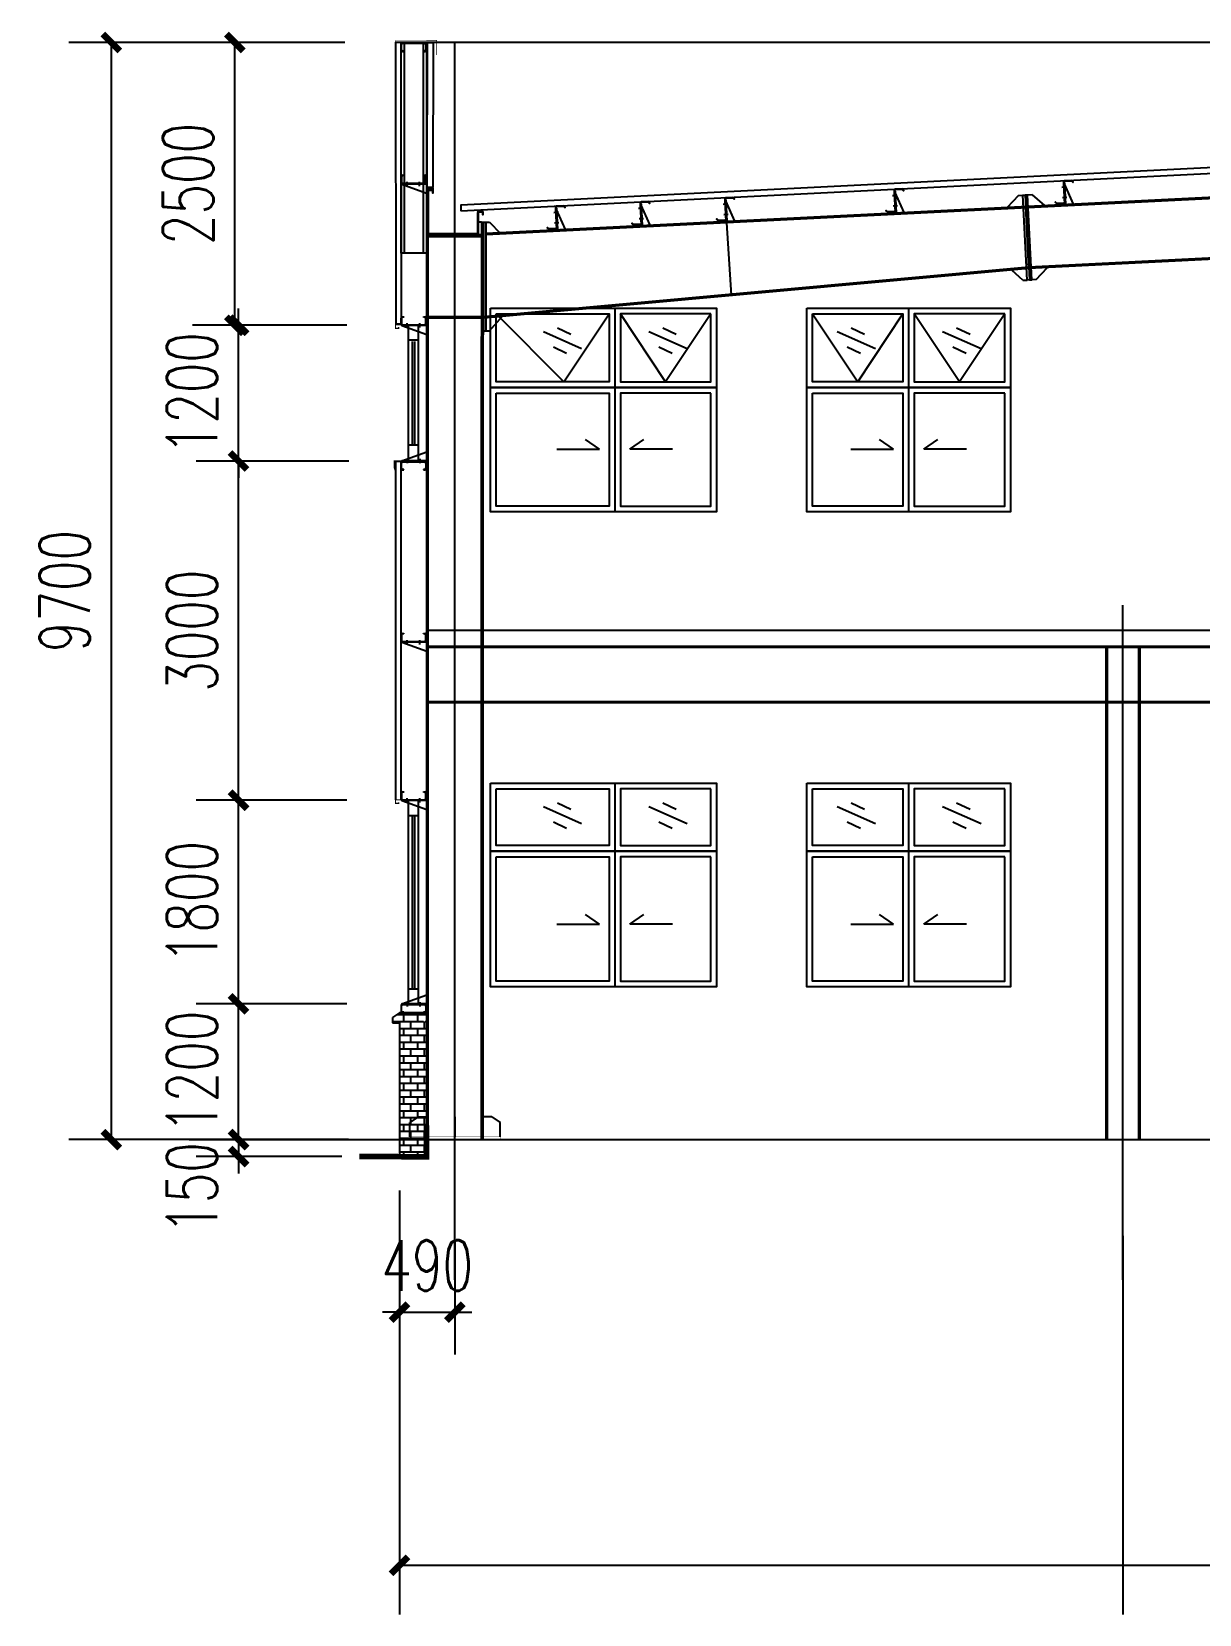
# Model space of a CAD drawing. Extents: x 180850 to 1399066, y 48356 to 327880.
# Drawn here: x 812861 to 823191, y 250217 to 264210 of the extents above; entities that cross this region are included whole.
import ezdxf

# ---------------------------------------------------------------- set-up
doc = ezdxf.new("R2010")
doc.units = 0
doc.header["$LTSCALE"] = 1000
for name, color, linetype in [('AXIS', 3, 'Continuous'), ('DOTE', 1, 'Continuous'), ('GL', 150, 'Continuous'), ('GZ', 50, 'Continuous'), ('LT', 181, 'Continuous'), ('PUB_DIM', 3, 'Continuous'), ('PZ', 202, 'Continuous'), ('WINDOW', 4, 'Continuous'), ('天沟', 2, 'Continuous')]:
    doc.layers.add(name, color=color, linetype=linetype)
doc.styles.add('_TCH_DIM_T3', font='SIMPLEX', dxfattribs={"width": 0.705882, "bigfont": 'GBCBIG'})
doc.dimstyles.new('_TCH_ARCH&&150', dxfattribs={"dimtxt": 446.25, "dimasz": 150, "dimexe": 375, "dimexo": 450, "dimgap": 189.375, "dimtad": 1, "dimdec": 0, "dimzin": 0, "dimdsep": 46, "dimtxsty": '_TCH_DIM_T3', "dimblk": 'ARCHTICK', "dimcen": 0.09, "dimclrd": 3, "dimclre": 3, "dimclrt": 7, "dimazin": 2, "dimtfac": 1, "dimtdec": 0, "dimtix": 1, "dimtmove": 2, "dimatfit": 3, "dimfxl": 1, "dimtolj": 1, "dimtzin": 0, "dimarcsym": 0})

# ---------------------------------------------------------------- blocks, each defined once
blk = doc.blocks.new('_ArchTick')
at = {"color": 0, "linetype": 'ByBlock', "const_width": 0.4}
blk.add_lwpolyline([(-0.5, -0.5), (0.5, 0.5)], dxfattribs=at)
blk = doc.blocks.new('*D1305')
at = {"layer": 'Defpoints', "color": 0, "transparency": 16777216}
for p in [(814691, 255615), (816099, 255615), (816094, 254414)]:
    blk.add_point(p, dxfattribs=at)
at = {"layer": 'PUB_DIM', "color": 3, "lineweight": -2, "transparency": 16777216}
for p, q in [((814691, 255615), (814691, 255765)), ((815649, 255615), (814316, 255615)), ((814691, 254414), (814691, 255615)), ((815644, 254414), (814316, 254414)), ((814691, 254414), (814691, 254264))]:
    blk.add_line(p, q, dxfattribs=at)
at = {"layer": 'PUB_DIM', "color": 3, "lineweight": -2, "transparency": 16777216, "xscale": 150, "yscale": 150, "zscale": 150}
for p, rotation in [((814691, 255615), 270), ((814691, 254414), 90)]:
    blk.add_blockref('_ArchTick', p, dxfattribs=dict(at, rotation=rotation))
at = {"layer": 'PUB_DIM', "color": 7, "transparency": 16777216, "insert": (814279, 255014), "char_height": 446.2, "attachment_point": 5, "rotation": 90, "style": '_TCH_DIM_T3'}
blk.add_mtext('\\A1;1200', dxfattribs=at)
blk = doc.blocks.new('*D1306')
at = {"layer": 'Defpoints', "color": 0, "transparency": 16777216}
for p in [(814691, 257415), (816099, 257415), (816099, 255615)]:
    blk.add_point(p, dxfattribs=at)
at = {"layer": 'PUB_DIM', "color": 3, "lineweight": -2, "transparency": 16777216}
for p, q in [((815649, 257415), (814316, 257415)), ((814691, 255615), (814691, 257415)), ((815649, 255615), (814316, 255615))]:
    blk.add_line(p, q, dxfattribs=at)
at = {"layer": 'PUB_DIM', "color": 3, "lineweight": -2, "transparency": 16777216, "xscale": 150, "yscale": 150, "zscale": 150}
for p, rotation in [((814691, 257415), 90), ((814691, 255615), 270)]:
    blk.add_blockref('_ArchTick', p, dxfattribs=dict(at, rotation=rotation))
at = {"layer": 'PUB_DIM', "color": 7, "transparency": 16777216, "insert": (814279, 256515), "char_height": 446.2, "attachment_point": 5, "rotation": 90, "style": '_TCH_DIM_T3'}
blk.add_mtext('\\A1;1800', dxfattribs=at)
blk = doc.blocks.new('*D1307')
at = {"layer": 'Defpoints', "color": 0, "transparency": 16777216}
for p in [(814691, 260414), (816116, 260414, -4), (816099, 257415)]:
    blk.add_point(p, dxfattribs=at)
at = {"layer": 'PUB_DIM', "color": 3, "lineweight": -2, "transparency": 16777216}
for p, q in [((815666, 260414), (814316, 260414)), ((814691, 257415), (814691, 260414)), ((815649, 257415), (814316, 257415))]:
    blk.add_line(p, q, dxfattribs=at)
at = {"layer": 'PUB_DIM', "color": 3, "lineweight": -2, "transparency": 16777216, "xscale": 150, "yscale": 150, "zscale": 150}
for p, rotation in [((814691, 260414), 90), ((814691, 257415), 270)]:
    blk.add_blockref('_ArchTick', p, dxfattribs=dict(at, rotation=rotation))
at = {"layer": 'PUB_DIM', "color": 7, "transparency": 16777216, "insert": (814279, 258914), "char_height": 446.2, "attachment_point": 5, "rotation": 90, "style": '_TCH_DIM_T3'}
blk.add_mtext('\\A1;3000', dxfattribs=at)
blk = doc.blocks.new('*D1308')
at = {"layer": 'Defpoints', "color": 0, "transparency": 16777216}
for p in [(814691, 261614), (816099, 261614), (816116, 260414, -4)]:
    blk.add_point(p, dxfattribs=at)
at = {"layer": 'PUB_DIM', "color": 3, "lineweight": -2, "transparency": 16777216}
for p, q in [((814691, 261614), (814691, 261764)), ((815649, 261614), (814316, 261614)), ((814691, 260414), (814691, 261614)), ((815666, 260414), (814316, 260414)), ((814691, 260414), (814691, 260264))]:
    blk.add_line(p, q, dxfattribs=at)
at = {"layer": 'PUB_DIM', "color": 3, "lineweight": -2, "transparency": 16777216, "xscale": 150, "yscale": 150, "zscale": 150}
for p, rotation in [((814691, 261614), 270), ((814691, 260414), 90)]:
    blk.add_blockref('_ArchTick', p, dxfattribs=dict(at, rotation=rotation))
at = {"layer": 'PUB_DIM', "color": 7, "transparency": 16777216, "insert": (814279, 261014), "char_height": 446.2, "attachment_point": 5, "rotation": 90, "style": '_TCH_DIM_T3'}
blk.add_mtext('\\A1;1200', dxfattribs=at)
blk = doc.blocks.new('*D1309')
at = {"layer": 'Defpoints', "color": 0, "transparency": 16777216}
for p in [(814658, 264114), (816066, 264114), (816099, 261614)]:
    blk.add_point(p, dxfattribs=at)
at = {"layer": 'PUB_DIM', "color": 3, "lineweight": -2, "transparency": 16777216}
for p, q in [((815616, 264114), (814283, 264114)), ((814658, 261614), (814658, 264114)), ((815649, 261614), (814283, 261614))]:
    blk.add_line(p, q, dxfattribs=at)
at = {"layer": 'PUB_DIM', "color": 3, "lineweight": -2, "transparency": 16777216, "xscale": 150, "yscale": 150, "zscale": 150}
for p, rotation in [((814658, 264114), 90), ((814658, 261614), 270)]:
    blk.add_blockref('_ArchTick', p, dxfattribs=dict(at, rotation=rotation))
at = {"layer": 'PUB_DIM', "color": 7, "transparency": 16777216, "insert": (814245, 262864), "char_height": 446.2, "attachment_point": 5, "rotation": 90, "style": '_TCH_DIM_T3'}
blk.add_mtext('\\A1;2500', dxfattribs=at)
blk = doc.blocks.new('*D1310')
at = {"layer": 'Defpoints', "color": 0, "transparency": 16777216}
for p in [(816094, 254414), (814691, 254264), (816055, 254264)]:
    blk.add_point(p, dxfattribs=at)
at = {"layer": 'PUB_DIM', "color": 3, "lineweight": -2, "transparency": 16777216}
for p, q in [((814691, 254414), (814691, 254564)), ((815644, 254414), (814316, 254414)), ((814691, 254414), (814691, 254264)), ((815605, 254264), (814316, 254264)), ((814691, 254264), (814691, 254114))]:
    blk.add_line(p, q, dxfattribs=at)
at = {"layer": 'PUB_DIM', "color": 3, "lineweight": -2, "transparency": 16777216, "xscale": 150, "yscale": 150, "zscale": 150}
for p, rotation in [((814691, 254414), 270), ((814691, 254264), 90)]:
    blk.add_blockref('_ArchTick', p, dxfattribs=dict(at, rotation=rotation))
at = {"layer": 'PUB_DIM', "color": 7, "transparency": 16777216, "insert": (814279, 253987), "char_height": 446.2, "attachment_point": 5, "rotation": 90, "style": '_TCH_DIM_T3'}
blk.add_mtext('\\A1;150', dxfattribs=at)
blk = doc.blocks.new('*D1311')
at = {"color": 3, "lineweight": -2, "transparency": 16777216}
for p, q in [((815630, 264114), (813191, 264114)), ((813566, 254414), (813566, 264114)), ((815665, 254414), (813191, 254414))]:
    blk.add_line(p, q, dxfattribs=at)
at = {"layer": 'Defpoints', "color": 0, "transparency": 16777216}
for p in [(813566, 264114), (816080, 264114), (816115, 254414)]:
    blk.add_point(p, dxfattribs=at)
at = {"color": 3, "lineweight": -2, "transparency": 16777216, "xscale": 150, "yscale": 150, "zscale": 150}
for p, rotation in [((813566, 264114), 90), ((813566, 254414), 270)]:
    blk.add_blockref('_ArchTick', p, dxfattribs=dict(at, rotation=rotation))
at = {"color": 7, "transparency": 16777216, "insert": (813153, 259264), "char_height": 446.2, "attachment_point": 5, "rotation": 90, "style": '_TCH_DIM_T3'}
blk.add_mtext('\\A1;9700', dxfattribs=at)
blk = doc.blocks.new('*D1314')
at = {"color": 3, "lineweight": -2, "transparency": 16777216}
for p, q in [((816115, 253964), (816115, 250275)), ((841715, 253964), (841715, 250275)), ((816115, 250650), (841715, 250650))]:
    blk.add_line(p, q, dxfattribs=at)
at = {"layer": 'Defpoints', "color": 0, "transparency": 16777216}
for p in [(816115, 254414, -1), (841715, 254414, -1), (841715, 250650)]:
    blk.add_point(p, dxfattribs=at)
at = {"color": 3, "lineweight": -2, "transparency": 16777216, "xscale": 150, "yscale": 150, "zscale": 150, "rotation": 180}
blk.add_blockref('_ArchTick', (816115, 250650), dxfattribs=at)
at = {"color": 3, "lineweight": -2, "transparency": 16777216, "xscale": 150, "yscale": 150, "zscale": 150}
blk.add_blockref('_ArchTick', (841715, 250650), dxfattribs=at)
at = {"color": 7, "transparency": 16777216, "insert": (828915, 251063), "char_height": 446.2, "attachment_point": 5, "style": '_TCH_DIM_T3'}
blk.add_mtext('\\A1;25600', dxfattribs=at)
blk = doc.blocks.new('A$C3A585300')
at = {"layer": 'LT', "color": 1, "linetype": 'Continuous'}
for p, q in [((98, 153, -5), (58, 151, -5)), ((98, 153, -5), (58, 151, -5)), ((103, 62, -5), (63, 60, -5)), ((103, 62, -5), (63, 60, -5))]:
    blk.add_line(p, q, dxfattribs=at)
at = {"layer": 'LT', "elevation": -5}
blk.add_lwpolyline([(76, 197, -0.414214), (85, 207), (141, 210), (155, 197), (157, 199), (142, 213), (82, 210, 0.414214), (72, 200), (81, 23, -0.414214), (72, 12), (16, 10), (2, 22), (0, 20), (15, 6), (75, 9, 0.414214), (84, 20), (76, 197)], format="xyb", dxfattribs=at)
at = {"layer": 'LT', "elevation": -1}
for points in [[(76, 192), (82, 192), (91, 0), (85, 0)], [(82, 182), (91, 0), (161, 4)]]:
    blk.add_lwpolyline(points, close=True, dxfattribs=at)
at = {"layer": 'LT', "color": 1, "linetype": 'Continuous'}
for points in [[(75, 140, -5), (74, 164, -5), (84, 140, -5), (83, 165, -5)], [(75, 140, -5), (74, 164, -5), (84, 140, -5), (83, 165, -5)], [(79, 73, -5), (80, 48, -5), (88, 73, -5), (89, 49, -5)], [(79, 73, -5), (80, 48, -5), (88, 73, -5), (89, 49, -5)]]:
    blk.add_solid(points, dxfattribs=at)
blk = doc.blocks.new('*D1313')
at = {"color": 3, "lineweight": -2, "transparency": 16777216}
for p, q in [((816115, 253514), (816115, 252513)), ((816605, 253514), (816605, 252513)), ((816115, 252888), (815965, 252888)), ((816115, 252888), (816605, 252888)), ((816605, 252888), (816755, 252888))]:
    blk.add_line(p, q, dxfattribs=at)
at = {"layer": 'Defpoints', "color": 0, "transparency": 16777216}
for p in [(816115, 253964), (816605, 253964, 1), (816605, 252888)]:
    blk.add_point(p, dxfattribs=at)
at = {"color": 3, "lineweight": -2, "transparency": 16777216, "xscale": 150, "yscale": 150, "zscale": 150}
blk.add_blockref('_ArchTick', (816115, 252888), dxfattribs=at)
at = {"color": 3, "lineweight": -2, "transparency": 16777216, "xscale": 150, "yscale": 150, "zscale": 150, "rotation": 180}
blk.add_blockref('_ArchTick', (816605, 252888), dxfattribs=at)
at = {"color": 7, "transparency": 16777216, "insert": (816360, 253301), "char_height": 446.2, "attachment_point": 5, "style": '_TCH_DIM_T3'}
blk.add_mtext('\\A1;490', dxfattribs=at)

msp = doc.modelspace()

# ---------------------------------------------------------------- hatches: boundary and pattern name
at = {"true_color": 0x939598}
h = msp.add_hatch(dxfattribs=at)
h.set_pattern_fill('AR-B816', color=252, scale=50)
h.set_pattern_definition([(0, (99088.66, -214377.08), (0, 60.6552), []), (90, (99088.66, -214377.08), (-60.6552, 60.6552), [60.6552, -60.6552])])
edge = h.paths.add_edge_path()
edge.add_line((816350.45, 255521.78), (816347.08, 255472.65))
edge.add_arc((816335.83, 255472.65), 11.25, 270, 360, ccw=False)
edge.add_line((816335.83, 255461.4), (816327.95, 255461.4))
edge.add_line((816327.95, 255461.4), (816327.95, 255458.03))
edge.add_line((816327.95, 255458.03), (816339.2, 255458.03))
edge.add_arc((816339.2, 255469.28), 11.25, 270, 359.999739)
edge.add_line((816350.45, 255469.28), (816350.45, 255521.78))
edge.add_arc((816335.74, 255520.34), 14.78, 5.569405, 76.44838)
edge.add_line((816339.2, 255534.71), (816355.45, 255534.71))
edge.add_line((816355.45, 255534.71), (816355, 254269.7))
edge.add_line((816355, 254269.7), (816115, 254269.7))
edge.add_line((816115, 254269.7), (816115.45, 255446.49))
edge.add_line((816115.45, 255446.49), (816052.88, 255446.49))
edge.add_line((816052.88, 255446.49), (816052.88, 255493.2))
edge.add_line((816052.88, 255493.2), (816115.45, 255534.71))
edge.add_line((816115.45, 255534.71), (816339.2, 255534.71))
edge.add_arc((816335.74, 255520.34), 14.78, 5.569405, 76.44838, ccw=False)

# ---------------------------------------------------------------- linework, layer by layer
for p, q in [((821683.13, 262115.15, -0.86), (821655.66, 262664.47, -0.86)), ((819007.17, 262520.03, -0.86), (819048.1, 261879.57, -0.86)), ((817387.46, 261560, -0.86), (817725.77, 261407.39, -0.86)), ((817512.09, 261592.04, -0.86), (817629.75, 261534.98, -0.86)), ((818319.53, 261558.45, -0.86), (818659.34, 261409.21, -0.86)), ((818443.83, 261591.73, -0.86), (818562.05, 261535.84, -0.86)), ((819987.46, 261560, -0.86), (820325.77, 261407.39, -0.86)), ((820112.09, 261592.04, -0.86), (820229.75, 261534.98, -0.86)), ((820919.53, 261558.45, -0.86), (821259.34, 261409.21, -0.86)), ((821043.83, 261591.73, -0.86), (821162.05, 261535.84, -0.86)), ((817475.89, 261424.14, -0.86), (817593.55, 261367.08, -0.86)), ((818409.3, 261423.48, -0.86), (818527.52, 261367.59, -0.86)), ((820075.89, 261424.14, -0.86), (820193.55, 261367.08, -0.86)), ((821009.3, 261423.48, -0.86), (821127.52, 261367.59, -0.86)), ((818019.1, 261064.2, -0.86), (818018.8, 259964.2, -0.86)), ((820619.1, 261064.2, -0.86), (820618.8, 259964.2, -0.86)), ((817884.93, 260519.52, -0.86), (817760.12, 260604, -0.86)), ((818153.01, 260519.46, -0.86), (818277.86, 260603.87, -0.86)), ((820484.93, 260519.52, -0.86), (820360.12, 260604, -0.86)), ((820753.01, 260519.46, -0.86), (820877.86, 260603.87, -0.86)), ((817508.24, 260519.62, -0.86), (817884.93, 260519.52, -0.86)), ((818529.7, 260519.36, -0.86), (818153.01, 260519.46, -0.86)), ((820108.24, 260519.62, -0.86), (820484.93, 260519.52, -0.86)), ((821129.7, 260519.36, -0.86), (820753.01, 260519.46, -0.86)), ((818018.97, 257565, -0.86), (818019.1, 256964.72, -0.86)), ((820618.97, 257565, -0.86), (820619.1, 256964.72, -0.86)), ((817387.46, 257360.52, -0.86), (817725.77, 257207.91, -0.86)), ((817512.09, 257392.57, -0.86), (817629.75, 257335.51, -0.86)), ((818319.53, 257358.98, -0.86), (818659.34, 257209.74, -0.86)), ((818443.83, 257392.26, -0.86), (818562.05, 257336.37, -0.86)), ((819987.46, 257360.52, -0.86), (820325.77, 257207.91, -0.86)), ((820112.09, 257392.57, -0.86), (820229.75, 257335.51, -0.86)), ((820919.53, 257358.98, -0.86), (821259.34, 257209.74, -0.86)), ((821043.83, 257392.26, -0.86), (821162.05, 257336.37, -0.86)), ((817475.89, 257224.67, -0.86), (817593.55, 257167.61, -0.86)), ((818409.3, 257224.01, -0.86), (818527.52, 257168.12, -0.86)), ((820075.89, 257224.67, -0.86), (820193.55, 257167.61, -0.86)), ((821009.3, 257224.01, -0.86), (821127.52, 257168.12, -0.86)), ((818019.1, 256964.72, -0.86), (818018.8, 255764.72, -0.86)), ((820619.1, 256964.72, -0.86), (820618.8, 255764.72, -0.86)), ((817884.93, 256320.05, -0.86), (817760.12, 256404.53, -0.86)), ((818153.01, 256319.98, -0.86), (818277.87, 256404.4, -0.86)), ((820484.93, 256320.05, -0.86), (820360.12, 256404.53, -0.86)), ((820753.01, 256319.98, -0.86), (820877.87, 256404.4, -0.86)), ((817508.24, 256320.14, -0.86), (817884.93, 256320.05, -0.86)), ((818529.7, 256319.89, -0.86), (818153.01, 256319.98, -0.86)), ((820108.24, 256320.14, -0.86), (820484.93, 256320.05, -0.86)), ((821129.7, 256319.89, -0.86), (820753.01, 256319.98, -0.86))]:
    msp.add_line(p, q)
at = {"color": 3}
for p, q in [((816968.64, 261714.5, -0.86), (817568.72, 261114.11, -0.86)), ((817568.72, 261114.11, -0.86), (817968.8, 261714.18, -0.86)), ((818018.97, 261764.47, -0.86), (818019.1, 261064.2, -0.86)), ((818469.47, 261114.25, -0.86), (818069.17, 261714.2, -0.86)), ((818869.32, 261714.76, -0.86), (818469.47, 261114.25, -0.86)), ((819768.64, 261714.5, -0.86), (820168.72, 261114.11, -0.86)), ((820168.72, 261114.11, -0.86), (820568.8, 261714.18, -0.86)), ((820618.97, 261764.47, -0.86), (820619.1, 261064.2, -0.86)), ((821069.47, 261114.25, -0.86), (820669.17, 261714.2, -0.86)), ((821469.32, 261714.76, -0.86), (821069.47, 261114.25, -0.86))]:
    msp.add_line(p, q, dxfattribs=at)
at = {"color": 0}
for p, q in [((816115.45, 255536.08, -0.86), (816052.88, 255494.57, -0.86)), ((816355.45, 255536.08, -0.86), (816115.45, 255536.08, -0.86)), ((816052.88, 255494.57, -0.86), (816052.88, 255447.86, -0.86)), ((816052.88, 255447.86, -0.86), (816115.45, 255447.86, -0.86)), ((816115.45, 255447.86, -0.86), (816115.45, 254257.86, -0.89))]:
    msp.add_line(p, q, dxfattribs=at)
at = {"color": 6, "const_width": 5, "elevation": -0.86}
for points in [[(816076.31, 264002.72), (816076.31, 264132.23), (816443.38, 264132.69), (816443.38, 264004.18)], [(816357.55, 262865.07), (816357.55, 262824.08), (816416.82, 262824.12), (816416.82, 262786.25)]]:
    msp.add_lwpolyline(points, dxfattribs=at)
at = {"color": 3, "elevation": -0.86}
for points in [[(816919, 261764.48), (818918.96, 261764.46), (818918.96, 261064.46), (816919, 261064.48)], [(816968.64, 261714.84), (817968.79, 261714.83), (817968.79, 261114.11), (816968.64, 261114.12)], [(818869.32, 261715.1), (818069.17, 261714.85), (818069.39, 261114.12), (818869.54, 261114.37)], [(819719, 261764.48), (821518.96, 261764.46), (821518.96, 261064.46), (819719, 261064.48)], [(819768.64, 261714.84), (820568.79, 261714.83), (820568.79, 261114.11), (819768.64, 261114.12)], [(821469.32, 261715.1), (820669.17, 261714.85), (820669.39, 261114.12), (821469.54, 261114.37)]]:
    msp.add_lwpolyline(points, close=True, dxfattribs=at)
at = {"color": 6, "linetype": 'ByBlock', "const_width": 10, "elevation": -0.86}
for points in [[(816130.45, 261679.24), (816130.45, 261618), (816080.32, 261618), (816080.32, 261587.16), (816107.22, 261587.16), (816107.22, 261597.57)], [(816355.45, 260414.46), (816068.91, 260414.46), (816068.91, 260351.06), (816080.45, 260320.21), (816080.45, 260287.3)], [(816130.45, 257479.24), (816130.45, 257418), (816080.32, 257418), (816080.32, 257387.16), (816107.22, 257387.16), (816107.22, 257397.57)]]:
    msp.add_lwpolyline(points, dxfattribs=at)
at = {"elevation": -0.86}
for points in [[(816919.03, 261064.48), (818919.02, 261064.46), (818918.99, 259963.99), (816919, 259964.01)], [(816969.05, 261014.37), (817969.12, 261014.21), (817968.85, 260014.21), (816968.78, 260014.37)], [(818869.13, 261014.02), (818069.06, 261014.18), (818068.79, 260014.18), (818868.85, 260014.02)], [(819719.03, 261064.48), (821519.02, 261064.46), (821518.99, 259963.99), (819719, 259964.01)], [(819769.05, 261014.37), (820569.12, 261014.21), (820568.85, 260014.21), (819768.78, 260014.37)], [(821469.13, 261014.02), (820669.06, 261014.18), (820668.79, 260014.18), (821468.85, 260014.02)], [(816919, 257565.01), (818918.96, 257564.98), (818918.96, 256964.98), (816919, 256965.01)], [(816968.64, 257515.37), (817968.79, 257515.36), (817968.79, 257014.63), (816968.64, 257014.64)], [(818869.33, 257515.62), (818069.17, 257515.37), (818069.39, 257014.65), (818869.55, 257014.9)], [(819719, 257565.01), (821518.96, 257564.98), (821518.96, 256964.98), (819719, 256965.01)], [(819768.64, 257515.37), (820568.79, 257515.36), (820568.79, 257014.63), (819768.64, 257014.64)], [(821469.33, 257515.62), (820669.17, 257515.37), (820669.39, 257014.65), (821469.55, 257014.9)], [(816919.03, 256965.01), (818919.02, 256964.98), (818918.99, 255764.52), (816919, 255764.54)], [(819719.03, 256965.01), (821519.02, 256964.98), (821518.99, 255764.52), (819719, 255764.54)], [(816969.05, 256914.9), (817969.12, 256914.74), (817968.85, 255814.74), (816968.78, 255814.9)], [(818869.13, 256914.55), (818069.06, 256914.71), (818068.79, 255814.71), (818868.85, 255814.55)], [(819769.05, 256914.9), (820569.12, 256914.74), (820568.85, 255814.74), (819768.78, 255814.9)], [(821469.13, 256914.55), (820669.06, 256914.71), (820668.79, 255814.71), (821468.85, 255814.55)]]:
    msp.add_lwpolyline(points, close=True, dxfattribs=at)
at = {"color": 0, "const_width": 50, "elevation": -0.83}
msp.add_lwpolyline([(816354.47, 254539.05), (816354.47, 254262.39), (815758.89, 254264.46)], dxfattribs=at)
at = {"layer": 'AXIS'}
for p, q in [((816115.45, 253564.46, -0.86), (816115.45, 250216.51, -0.86)), ((822515.45, 253564.46, -0.86), (822515.45, 250216.51, -0.86))]:
    msp.add_line(p, q, dxfattribs=at)
at = {"layer": 'AXIS', "linetype": 'ByBlock', "elevation": -0.86}
for points in [[(816129.91, 264114.13), (816079.91, 264114.13), (816081.34, 261626.76), (816131.34, 261626.76)], [(816361.66, 264114.13), (816411.66, 264114.13), (816410.24, 262832.44), (816360.24, 262832.44)], [(816658.6, 262624.94), (841715.45, 263877.87), (841715.45, 263928.13), (816656.1, 262674.88)]]:
    msp.add_lwpolyline(points, close=True, dxfattribs=at)
at = {"layer": 'AXIS', "linetype": 'ByBlock', "elevation": 3.16}
msp.add_lwpolyline([(816130.45, 257417.18), (816130.45, 260411.08), (816080.45, 260411.08), (816080.45, 257417.18)], dxfattribs=at)
at = {"layer": 'DOTE'}
for p, q in [((841715.45, 264114.13, -0.86), (816079.91, 264114.13, -0.86)), ((816605.45, 253173.94, 1.07), (816605.45, 264113.61, 1.07)), ((822515.46, 253174.46, -1.72), (822515.45, 259138.61, -0.86)), ((814254.91, 254414.46, -0.86), (868528.5, 254414.46, -0.86))]:
    msp.add_line(p, q, dxfattribs=at)
at = {"layer": 'GL'}
for p, q in [((841715.45, 263667.46, -0.86), (816881.45, 262425.76, -0.86)), ((841715.45, 263655.44, -0.86), (816881.45, 262413.74, -0.86)), ((834742.32, 262780.15, -1.5), (821682.53, 262127.11, 0.14)), ((834742.92, 262768.14, -1.5), (821683.13, 262115.15, 0.14)), ((821681.65, 262127.06, -0.86), (816861.45, 261688.58, 3.34)), ((821681.65, 262127.06, -0.86), (816861.45, 261688.58, 3.34)), ((821683.13, 262115.15, -0.86), (816861.45, 261676.5, 3.34)), ((821683.13, 262115.15, -0.86), (816861.45, 261676.5, 3.34)), ((841715.45, 258914.47, -0.86), (816369.45, 258914.46, 0.81)), ((841715.49, 258774.48, -1.05), (816369.45, 258774.45, 0.89)), ((841715.5, 258764.48, -1.05), (816369.45, 258764.45, 0.89)), ((841715.5, 258284.48, -1.05), (816369.46, 258284.45, 0.89)), ((841715.49, 258274.48, -1.05), (816369.46, 258274.45, 0.89))]:
    msp.add_line(p, q, dxfattribs=at)
at = {"layer": 'GZ'}
for p, q in [((816355.45, 254439.46, 3.16), (816355.45, 262400.46, -1.02)), ((816369.45, 254414.46, 3.17), (816369.45, 262400.46, -1.02)), ((816841.45, 261689.76, -0.55), (816369.45, 261689.76, -4.79)), ((816841.45, 261689.76, -0.55), (816369.45, 261689.76, -4.79)), ((816841.45, 261675.76, -0.55), (816369.45, 261675.76, -4.79)), ((816841.45, 261675.76, -0.55), (816369.45, 261675.76, -4.79)), ((816841.45, 254414.46, 3.17), (816841.54, 261515.76, -0.57)), ((816855.45, 254414.46, 3.17), (816855.54, 261515.76, -0.57)), ((816855.45, 254414.46, 3.17), (816855.54, 261515.76, -0.57)), ((822365.46, 254414.46, 2.29), (822365.45, 258774.46, 3.68)), ((822379.46, 254414.46, 2.29), (822379.45, 258774.46, 3.72)), ((822651.45, 258774.46, -0.86), (822651.46, 254414.46, -1.72)), ((822665.45, 258774.46, -0.86), (822665.46, 254414.46, -1.72))]:
    msp.add_line(p, q, dxfattribs=at)
at = {"layer": 'GZ', "elevation": -2.89}
msp.add_lwpolyline([(816355.45, 262400.46), (816841.45, 262400.46), (816841.45, 262414.46), (816355.45, 262414.46)], close=True, dxfattribs=at)
at = {"layer": 'LT'}
for p, q in [((816130.45, 264099.51, -0.86), (816130.45, 264047.01, -0.86)), ((816133.83, 264050.38, -0.86), (816133.83, 264096.13, -0.86)), ((816355.45, 264114.13, -0.86), (816135.45, 264114.13, -0.86)), ((816135.45, 264114.13, -0.86), (816135.45, 264110.76, -0.86)), ((816135.45, 264110.76, -0.86), (816355.45, 264110.76, -0.86)), ((816339.2, 264110.76, -0.86), (816141.7, 264110.76, -0.86)), ((816145.08, 264107.38, -0.86), (816335.83, 264107.38, -0.86)), ((816347.08, 264096.13, -0.86), (816347.08, 264050.38, -0.86)), ((816350.45, 264047.01, -0.86), (816350.45, 264099.51, -0.86)), ((816355.45, 264110.76, -0.86), (816355.45, 264114.13, -0.86)), ((816141.7, 264035.76, -0.86), (816152.95, 264035.76, -0.86)), ((816152.95, 264039.13, -0.86), (816145.08, 264039.13, -0.86)), ((816152.95, 264035.76, -0.86), (816152.95, 264039.13, -0.86)), ((816327.95, 264039.13, -0.86), (816327.95, 264035.76, -0.86)), ((816335.83, 264039.13, -0.86), (816327.95, 264039.13, -0.86)), ((816327.95, 264035.76, -0.86), (816339.2, 264035.76, -0.86)), ((816129.23, 262877.43, -0.86), (816129.23, 262929.93, -0.86)), ((816132.61, 262926.55, -0.86), (816132.61, 262880.8, -0.86)), ((816134.23, 262862.8, -0.86), (816134.23, 262866.18, -0.86)), ((816134.23, 262866.18, -0.86), (816354.23, 262866.18, -0.86)), ((816354.23, 262862.8, -0.86), (816134.23, 262862.8, -0.86)), ((816134.23, 262862.8, -0.86), (816354.23, 262783.18, -0.86)), ((816140.48, 262941.18, -0.86), (816151.73, 262941.18, -0.86)), ((816337.98, 262866.18, -0.86), (816140.48, 262866.18, -0.86)), ((816151.73, 262937.8, -0.86), (816143.86, 262937.8, -0.86)), ((816143.86, 262869.55, -0.86), (816334.61, 262869.55, -0.86)), ((816151.73, 262941.18, -0.86), (816151.73, 262937.8, -0.86)), ((816182.38, 262843.63, -0.86), (816182.38, 262881.97, -0.86)), ((816292.81, 262843.63, -0.86), (816292.81, 262881.97, -0.86)), ((816326.73, 262937.8, -0.86), (816326.73, 262941.18, -0.86)), ((816326.73, 262941.18, -0.86), (816337.98, 262941.18, -0.86)), ((816334.61, 262937.8, -0.86), (816326.73, 262937.8, -0.86)), ((816345.86, 262880.8, -0.86), (816345.86, 262926.55, -0.86)), ((816349.23, 262929.93, -0.86), (816349.23, 262877.43, -0.86)), ((816354.23, 262866.18, -0.86), (816354.23, 262862.8, -0.86)), ((816141.7, 261689.46, -0.86), (816152.95, 261689.46, -0.86)), ((816152.95, 261686.08, -0.86), (816145.08, 261686.08, -0.86)), ((816152.95, 261689.46, -0.86), (816152.95, 261686.08, -0.86)), ((816327.95, 261686.08, -0.86), (816327.95, 261689.46, -0.86)), ((816327.95, 261689.46, -0.86), (816339.2, 261689.46, -0.86)), ((816335.83, 261686.08, -0.86), (816327.95, 261686.08, -0.86)), ((816130.45, 261625.71, -0.86), (816130.45, 261678.21, -0.86)), ((816133.83, 261674.83, -0.86), (816133.83, 261629.08, -0.86)), ((816135.45, 261611.08, -0.86), (816135.45, 261614.46, -0.86)), ((816135.45, 261614.46, -0.86), (816355.45, 261614.46, -0.86)), ((816355.45, 261611.08, -0.86), (816135.45, 261611.08, -0.86)), ((816135.45, 261611.08, -0.86), (816355.45, 261531.46, -0.86)), ((816339.2, 261614.46, -0.86), (816141.7, 261614.46, -0.86)), ((816145.08, 261617.83, -0.86), (816335.83, 261617.83, -0.86)), ((816183.6, 261595.63, -0.86), (816183.6, 261633.97, -0.86)), ((816294.04, 261595.29, -0.86), (816294.04, 261633.63, -0.86)), ((816347.08, 261629.08, -0.86), (816347.08, 261674.83, -0.86)), ((816350.45, 261678.21, -0.86), (816350.45, 261625.71, -0.86)), ((816355.45, 261614.46, -0.86), (816355.45, 261611.08, -0.86)), ((816135.45, 260414.46, -0.86), (816355.45, 260494.08, -0.86)), ((816183.6, 260433.63, -0.86), (816183.6, 260395.29, -0.86)), ((816294.04, 260433.63, -0.86), (816294.04, 260395.29, -0.86)), ((816130.45, 260399.83, -0.86), (816130.45, 260347.33, -0.86)), ((816133.83, 260350.71, -0.86), (816133.83, 260396.46, -0.86)), ((816355.45, 260414.46, -0.86), (816135.45, 260414.46, -0.86)), ((816135.45, 260414.46, -0.86), (816135.45, 260411.08, -0.86)), ((816135.45, 260411.08, -0.86), (816355.45, 260411.08, -0.86)), ((816339.2, 260411.08, -0.86), (816141.7, 260411.08, -0.86)), ((816141.7, 260336.08, -0.86), (816152.95, 260336.08, -0.86)), ((816145.08, 260407.71, -0.86), (816335.83, 260407.71, -0.86)), ((816152.95, 260339.46, -0.86), (816145.08, 260339.46, -0.86)), ((816152.95, 260336.08, -0.86), (816152.95, 260339.46, -0.86)), ((816327.95, 260339.46, -0.86), (816327.95, 260336.08, -0.86)), ((816335.83, 260339.46, -0.86), (816327.95, 260339.46, -0.86)), ((816327.95, 260336.08, -0.86), (816339.2, 260336.08, -0.86)), ((816347.08, 260396.46, -0.86), (816347.08, 260350.71, -0.86)), ((816350.45, 260347.33, -0.86), (816350.45, 260399.83, -0.86)), ((816355.45, 260411.08, -0.86), (816355.45, 260414.46, -0.86)), ((816141.7, 258889.46, -0.86), (816152.95, 258889.46, -0.86)), ((816152.95, 258886.08, -0.86), (816145.08, 258886.08, -0.86)), ((816152.95, 258889.46, -0.86), (816152.95, 258886.08, -0.86)), ((816327.95, 258886.08, -0.86), (816327.95, 258889.46, -0.86)), ((816327.95, 258889.46, -0.86), (816339.2, 258889.46, -0.86)), ((816335.83, 258886.08, -0.86), (816327.95, 258886.08, -0.86)), ((816130.45, 258825.71, -0.86), (816130.45, 258878.21, -0.86)), ((816133.83, 258874.83, -0.86), (816133.83, 258829.08, -0.86)), ((816135.45, 258811.08, -0.86), (816135.45, 258814.46, -0.86)), ((816135.45, 258814.46, -0.86), (816355.45, 258814.46, -0.86)), ((816355.45, 258811.08, -0.86), (816135.45, 258811.08, -0.86)), ((816135.45, 258811.08, -0.86), (816355.45, 258731.46, -0.86)), ((816339.2, 258814.46, -0.86), (816141.7, 258814.46, -0.86)), ((816145.08, 258817.83, -0.86), (816335.83, 258817.83, -0.86)), ((816183.6, 258791.91, -0.86), (816183.6, 258830.25, -0.86)), ((816294.04, 258791.91, -0.86), (816294.04, 258830.25, -0.86)), ((816347.08, 258829.08, -0.86), (816347.08, 258874.83, -0.86)), ((816350.45, 258878.21, -0.86), (816350.45, 258825.71, -0.86)), ((816355.45, 258814.46, -0.86), (816355.45, 258811.08, -0.86)), ((816141.7, 257489.46, -0.86), (816152.95, 257489.46, -0.86)), ((816152.95, 257489.46, -0.86), (816152.95, 257486.08, -0.86)), ((816327.95, 257486.08, -0.86), (816327.95, 257489.46, -0.86)), ((816327.95, 257489.46, -0.86), (816339.2, 257489.46, -0.86)), ((816130.45, 257425.71, -0.86), (816130.45, 257478.21, -0.86)), ((816133.83, 257474.83, -0.86), (816133.83, 257429.08, -0.86)), ((816135.45, 257411.08, -0.86), (816135.45, 257414.46, -0.86)), ((816135.45, 257414.46, -0.86), (816355.45, 257414.46, -0.86)), ((816355.45, 257411.08, -0.86), (816135.45, 257411.08, -0.86)), ((816135.45, 257411.08, -0.86), (816355.45, 257331.46, -0.86)), ((816339.2, 257414.46, -0.86), (816141.7, 257414.46, -0.86)), ((816152.95, 257486.08, -0.86), (816145.08, 257486.08, -0.86)), ((816145.08, 257417.83, -0.86), (816335.83, 257417.83, -0.86)), ((816183.6, 257395.63, -0.86), (816183.6, 257433.97, -0.86)), ((816294.04, 257395.63, -0.86), (816294.04, 257433.97, -0.86)), ((816335.83, 257486.08, -0.86), (816327.95, 257486.08, -0.86)), ((816347.08, 257429.08, -0.86), (816347.08, 257474.83, -0.86)), ((816350.45, 257478.21, -0.86), (816350.45, 257425.71, -0.86)), ((816355.45, 257414.46, -0.86), (816355.45, 257411.08, -0.86)), ((816135.45, 255614.46, -0.86), (816355.45, 255694.08, -0.86)), ((816130.45, 255599.83, -0.86), (816130.45, 255547.33, -0.86)), ((816133.83, 255550.71, -0.86), (816133.83, 255596.46, -0.86)), ((816355.45, 255614.46, -0.86), (816135.45, 255614.46, -0.86)), ((816135.45, 255614.46, -0.86), (816135.45, 255611.08, -0.86)), ((816135.45, 255611.08, -0.86), (816355.45, 255611.08, -0.86)), ((816339.2, 255611.08, -0.86), (816141.7, 255611.08, -0.86)), ((816141.7, 255536.08, -0.86), (816152.95, 255536.08, -0.86)), ((816145.08, 255607.71, -0.86), (816335.83, 255607.71, -0.86)), ((816152.95, 255539.46, -0.86), (816145.08, 255539.46, -0.86)), ((816152.95, 255536.08, -0.86), (816152.95, 255539.46, -0.86)), ((816327.95, 255539.46, -0.86), (816327.95, 255536.08, -0.86)), ((816335.83, 255539.46, -0.86), (816327.95, 255539.46, -0.86)), ((816327.95, 255536.08, -0.86), (816339.2, 255536.08, -0.86)), ((816347.08, 255596.46, -0.86), (816347.08, 255550.71, -0.86)), ((816350.45, 255547.33, -0.86), (816350.45, 255599.83, -0.86)), ((816355.45, 255611.08, -0.86), (816355.45, 255614.46, -0.86))]:
    msp.add_line(p, q, dxfattribs=at)
at = {"layer": 'LT', "color": 1, "linetype": 'Continuous'}
for p, q in [((816183.6, 255629.91, -0.86), (816183.6, 255591.57, -0.86)), ((816294.04, 255629.91, -0.86), (816294.04, 255591.57, -0.86))]:
    msp.add_line(p, q, dxfattribs=at)
at = {"layer": 'LT', "elevation": -0.86}
for points in [[(816354.23, 262250.73), (816130.6, 262250.73), (816130.6, 264110.76), (816354.23, 264110.76)], [(816324.23, 262250.73), (816160.6, 262250.73), (816160.6, 264110.76), (816324.23, 264110.76)]]:
    msp.add_lwpolyline(points, close=True, dxfattribs=at)
at = {"layer": 'LT'}
for centre, start, end in [((816141.7, 264099.51, -0.86), 90.000036, 180.000036), ((816145.08, 264096.13, -0.86), 90.000036, 180.000036), ((816335.83, 264096.13, -0.86), 0.000036, 90.000036), ((816339.2, 264099.51, -0.86), 0.000036, 90.000036), ((816141.7, 264047.01, -0.86), 180.000036, 270.000036), ((816145.08, 264050.38, -0.86), 180.000036, 270.000036), ((816335.83, 264050.38, -0.86), 270.000036, 0.000036), ((816339.2, 264047.01, -0.86), 270.000036, 0.000036), ((816140.48, 262929.93, -0.86), 90, 180), ((816140.48, 262877.43, -0.86), 180, 270), ((816143.86, 262926.55, -0.86), 90, 180), ((816143.86, 262880.8, -0.86), 180, 270), ((816334.61, 262926.55, -0.86), 0, 90), ((816334.61, 262880.8, -0.86), 270, 0), ((816337.98, 262929.93, -0.86), 0, 90), ((816337.98, 262877.43, -0.86), 270, 0), ((816141.7, 261678.21, -0.86), 90, 180), ((816145.08, 261674.83, -0.86), 90, 180), ((816335.83, 261674.83, -0.86), 360, 90), ((816339.2, 261678.21, -0.86), 360, 90), ((816141.7, 261625.71, -0.86), 180, 270), ((816145.08, 261629.08, -0.86), 180, 270), ((816335.83, 261629.08, -0.86), 270, 360), ((816339.2, 261625.71, -0.86), 270, 360), ((816141.7, 260399.83, -0.86), 90, 180), ((816141.7, 260347.33, -0.86), 180, 270), ((816145.08, 260396.46, -0.86), 90, 180), ((816145.08, 260350.71, -0.86), 180, 270), ((816335.83, 260396.46, -0.86), 0, 90), ((816335.83, 260350.71, -0.86), 270, 0), ((816339.2, 260399.83, -0.86), 0, 90), ((816339.2, 260347.33, -0.86), 270, 0), ((816141.7, 258878.21, -0.86), 90, 180), ((816145.08, 258874.83, -0.86), 90, 180), ((816335.83, 258874.83, -0.86), 0, 90), ((816339.2, 258878.21, -0.86), 0, 90), ((816141.7, 258825.71, -0.86), 180, 270), ((816145.08, 258829.08, -0.86), 180, 270), ((816335.83, 258829.08, -0.86), 270, 0), ((816339.2, 258825.71, -0.86), 270, 0), ((816141.7, 257478.21, -0.86), 90, 180), ((816339.2, 257478.21, -0.86), 360, 90), ((816141.7, 257425.71, -0.86), 180, 270), ((816145.08, 257474.83, -0.86), 90, 180), ((816145.08, 257429.08, -0.86), 180, 270), ((816335.83, 257474.83, -0.86), 360, 90), ((816335.83, 257429.08, -0.86), 270, 360), ((816339.2, 257425.71, -0.86), 270, 360), ((816141.7, 255599.83, -0.86), 90, 180), ((816141.7, 255547.33, -0.86), 180, 270), ((816145.08, 255596.46, -0.86), 90, 180), ((816145.08, 255550.71, -0.86), 180, 270), ((816335.83, 255596.46, -0.86), 0, 90), ((816335.83, 255550.71, -0.86), 270, 0), ((816339.2, 255599.83, -0.86), 0, 90), ((816339.2, 255547.33, -0.86), 270, 0)]:
    msp.add_arc(centre, 11.25, start, end, dxfattribs=at)
for points in [[(816194.63, 262869.55, -0.86), (816170.13, 262869.55, -0.86), (816194.63, 262862.8, -0.86), (816170.13, 262862.8, -0.86)], [(816305.06, 262869.55, -0.86), (816280.57, 262869.55, -0.86), (816305.06, 262862.8, -0.86), (816280.57, 262862.8, -0.86)], [(816195.85, 261617.83, -0.86), (816171.36, 261617.83, -0.86), (816195.85, 261611.08, -0.86), (816171.36, 261611.08, -0.86)], [(816306.28, 261617.49, -0.86), (816281.79, 261617.49, -0.86), (816306.28, 261610.74, -0.86), (816281.79, 261610.74, -0.86)], [(816195.85, 260407.71, -0.86), (816171.36, 260407.71, -0.86), (816195.85, 260414.46, -0.86), (816171.36, 260414.46, -0.86)], [(816306.28, 260407.71, -0.86), (816281.79, 260407.71, -0.86), (816306.28, 260414.46, -0.86), (816281.79, 260414.46, -0.86)], [(816195.85, 258817.83, -0.86), (816171.36, 258817.83, -0.86), (816195.85, 258811.08, -0.86), (816171.36, 258811.08, -0.86)], [(816306.28, 258817.83, -0.86), (816281.79, 258817.83, -0.86), (816306.28, 258811.08, -0.86), (816281.79, 258811.08, -0.86)], [(816195.85, 257417.83, -0.86), (816171.36, 257417.83, -0.86), (816195.85, 257411.08, -0.86), (816171.36, 257411.08, -0.86)], [(816306.28, 257417.83, -0.86), (816281.79, 257417.83, -0.86), (816306.28, 257411.08, -0.86), (816281.79, 257411.08, -0.86)]]:
    msp.add_solid(points, dxfattribs=at)
at = {"layer": 'LT', "color": 1, "linetype": 'Continuous'}
for points in [[(816195.85, 255607.71, -0.86), (816171.36, 255607.71, -0.86), (816195.85, 255614.46, -0.86), (816171.36, 255614.46, -0.86)], [(816306.28, 255607.71, -0.86), (816281.79, 255607.71, -0.86), (816306.28, 255614.46, -0.86), (816281.79, 255614.46, -0.86)]]:
    msp.add_solid(points, dxfattribs=at)
at = {"layer": 'PZ'}
for p, q in [((821590.74, 262761.35, -2.86), (821491.03, 262656.24, -4.88)), ((821590.74, 262761.35, -2.86), (821491.03, 262656.24, -4.88)), ((821590.74, 262761.35, -2.86), (821630.69, 262763.34, -2.86)), ((821590.74, 262761.35, -2.86), (821630.69, 262763.34, -2.86)), ((821710.6, 262767.34, -2.86), (821670.64, 262765.34, -2.86)), ((821710.6, 262767.34, -2.86), (821670.64, 262765.34, -2.86)), ((821710.6, 262767.34, -2.86), (821820.3, 262672.7, -4.88)), ((821710.6, 262767.34, -2.86), (821820.3, 262672.7, -4.88)), ((816841.45, 262524.46, -0.55), (816813.83, 262524.46, -2.89)), ((816841.45, 262524.46, -0.55), (816813.83, 262524.46, -2.89)), ((816841.45, 262524.46, -0.55), (816841.45, 261515.76, -0.55)), ((816841.45, 262524.46, -0.55), (816881.45, 262524.46, -0.55)), ((816861.45, 261565.76, -0.55), (816861.45, 262524.46, -0.55)), ((816881.45, 262524.46, -0.55), (816911.45, 262525.06, -0.55)), ((816881.45, 262524.46, -0.55), (816911.45, 262525.06, -0.55)), ((816881.45, 261565.76, -0.55), (816881.45, 262524.46, -0.55)), ((816911.45, 262525.06, -0.55), (817007.89, 262424.48, -0.55)), ((821748.05, 262018.27, -1.5), (821844.12, 262123.2, 0.12)), ((821748.05, 262018.27, -1.5), (821844.12, 262123.2, 0.12)), ((821628.2, 262012.28, -1.5), (821534.25, 262099.19, -1.5)), ((821628.2, 262012.28, -1.5), (821534.25, 262099.19, -1.5)), ((821628.2, 262012.28, -1.5), (821668.15, 262014.28, -1.5)), ((821628.2, 262012.28, -1.5), (821668.15, 262014.28, -1.5)), ((821748.05, 262018.27, -1.5), (821708.1, 262016.28, -1.5)), ((821748.05, 262018.27, -1.5), (821708.1, 262016.28, -1.5)), ((816911.45, 261565.76, -0.55), (817024.47, 261691.33, 3.19)), ((816855.45, 261515.76, -4.41), (816861.45, 261565.76, -0.55)), ((816861.45, 261565.76, -0.55), (816881.45, 261565.76, -0.55)), ((816861.45, 261565.76, -0.55), (816881.45, 261565.76, -0.55)), ((816881.45, 261565.76, -0.55), (816911.45, 261565.76, -0.55)), ((816841.45, 261515.76, -0.55), (816855.45, 261515.76, -4.41)), ((816280.45, 254614.46, 3.07), (816205.45, 254564.46, 3.07)), ((816205.45, 254439.46, 3.07), (816205.45, 254564.46, 3.07)), ((816280.45, 254614.46, 3.07), (816355.45, 254614.46, 3.07)), ((816930.45, 254614.46, 3.07), (816855.45, 254614.46, 3.07)), ((816930.45, 254614.46, 3.07), (817005.45, 254564.46, 3.07)), ((817005.45, 254439.46, 3.07), (817005.45, 254564.46, 3.07))]:
    msp.add_line(p, q, dxfattribs=at)
at = {"layer": 'PZ', "elevation": -0.86}
for points in [[(821688.12, 262015.28), (821668.15, 262014.28), (821630.69, 262763.34), (821650.67, 262764.34)], [(821688.12, 262015.28), (821668.15, 262014.28), (821630.69, 262763.34), (821650.67, 262764.34)], [(821688.12, 262015.28), (821708.1, 262016.28), (821670.64, 262765.34), (821650.67, 262764.34)], [(821688.12, 262015.28), (821708.1, 262016.28), (821670.64, 262765.34), (821650.67, 262764.34)]]:
    msp.add_lwpolyline(points, close=True, dxfattribs=at)
at = {"layer": 'PZ', "const_width": 2.25, "elevation": 1.07}
for points in [[(816612.45, 254614.46), (816598.45, 254614.46), (816598.45, 254439.46), (816612.45, 254439.46)], [(816205.45, 254414.46), (817005.45, 254414.46), (817005.45, 254439.46), (816205.45, 254439.46)]]:
    msp.add_lwpolyline(points, close=True, dxfattribs=at)
at = {"layer": 'WINDOW', "color": 5}
for p, q in [((816194.16, 260418.9, -0.86), (816194.08, 261610.74, -1.2)), ((816284.16, 260418.9, -0.86), (816284.08, 261610.74, -1.2)), ((816284.16, 261482.35, -1.2), (816194.16, 261482.35, -1.2)), ((816229.05, 260560.03, -0.86), (816229.05, 261469.85, -1.2)), ((816249.28, 260560.03, -0.86), (816249.28, 261469.85, -1.2)), ((816284.16, 260555.59, -0.86), (816194.16, 260555.59, -0.86)), ((816194.16, 255614.46, 3.28), (816194.16, 257417.96, -0.86)), ((816284.16, 255614.46, 3.28), (816284.16, 257417.96, -0.86)), ((816284.16, 257276.82, -0.86), (816194.16, 257276.82, -0.86)), ((816229.05, 255745.36, 3.16), (816229.05, 257276.82, -0.86)), ((816249.28, 255745.36, 3.16), (816249.28, 257276.82, -0.86)), ((816284.16, 255745.36, 2.98), (816194.16, 255745.36, 2.98))]:
    msp.add_line(p, q, dxfattribs=at)
at = {"layer": '天沟', "linetype": 'ByBlock', "elevation": -2.89}
msp.add_lwpolyline([(816364.06, 262414.46), (816813.83, 262414.46), (816813.83, 262612.48, -0.41421356), (816818.83, 262617.48), (816843.45, 262617.48, -0.41412968), (816848.45, 262612.49), (816848.45, 262594.52), (816855.95, 262594.52), (816855.95, 262612.5, 0.41421356), (816843.45, 262625), (816818.86, 262625, 0.41421356), (816806.36, 262612.5), (816806.36, 262421.87), (816371.56, 262421.87), (816371.56, 262802.61, -0.41421356), (816376.56, 262807.61), (816401.36, 262807.61, -0.41425359), (816406.36, 262802.61), (816406.36, 262785.27), (816413.86, 262785.27), (816413.86, 262802.5, 0.41421356), (816401.36, 262815), (816376.56, 262815, 0.41421356), (816364.06, 262802.5), (816364.06, 262414.46)], format="xyb", dxfattribs=at)

# ---------------------------------------------------------------- block references
for p in [(820418.63, 262606.89), (821916.76, 262681.8), (817422.38, 262457.08), (818171.44, 262494.53), (818920.51, 262531.98)]:
    msp.add_blockref('A$C3A585300', p)

# ---------------------------------------------------------------- dimensions: what is measured, and where the dimension line sits
dim = msp.add_linear_dim(base=(813565.87, 264114.13, -0.86), p1=(816115.45, 254414.46, -0.86), p2=(816079.91, 264114.13, -0.86), angle=90, dimstyle='_TCH_ARCH&&150')
dim.commit()
dim.dimension.update_dxf_attribs({"geometry": '*D1311', "text_midpoint": (813153.37, 259264.3, -0.86)})
for base, p1, p2, picture, middle in [((841715.45, 250650.09), (816115.45, 254414.46, -0.86), (841715.45, 254414.48, -0.86), '*D1314', (828915.45, 251062.59)), ((816605.45, 252888.46), (816115.45, 253964.46), (816605.45, 253963.92, 1.07), '*D1313', (816360.45, 253300.96))]:
    dim = msp.add_linear_dim(base=base, p1=p1, p2=p2, dimstyle='_TCH_ARCH&&150')
    dim.commit()
    dim.dimension.update_dxf_attribs({"geometry": picture, "text_midpoint": middle})
at = {"layer": 'PUB_DIM'}
for base, p1, p2, picture, middle in [((814657.82, 264114.13, -0.86), (816099.39, 261614.46, -0.86), (816066.1, 264114.13, -0.86), '*D1309', (814245.32, 262864.29, -0.86)), ((814691.11, 261614.46, -0.86), (816115.68, 260414.46, -4.83), (816099.39, 261614.46, -0.86), '*D1308', (814278.61, 261014.46, -0.86)), ((814691.11, 260414.46, -0.86), (816099.39, 257414.54, -0.86), (816115.68, 260414.46, -4.83), '*D1307', (814278.61, 258914.5, -0.86)), ((814691.11, 257414.54, -0.86), (816099.39, 255614.54, -0.86), (816099.39, 257414.54, -0.86), '*D1306', (814278.61, 256514.54, -0.86)), ((814691.11, 255614.54, -0.86), (816094.05, 254414.46, -0.86), (816099.39, 255614.54, -0.86), '*D1305', (814278.61, 255014.5, -0.86))]:
    dim = msp.add_linear_dim(base=base, p1=p1, p2=p2, angle=90, dimstyle='_TCH_ARCH&&150', dxfattribs=at)
    dim.commit()
    dim.dimension.update_dxf_attribs({"geometry": picture, "text_midpoint": middle})
dim = msp.add_linear_dim(base=(814691.11, 254264.46, -0.86), p1=(816094.05, 254414.46, -0.86), p2=(816054.97, 254264.46, -0.86), angle=270, dimstyle='_TCH_ARCH&&150', dxfattribs=at)
dim.commit()
dim.dimension.update_dxf_attribs({"geometry": '*D1310', "text_midpoint": (814278.61, 253987.28, -0.86), "dimtype": 160})

doc.saveas('drawing.dxf')
